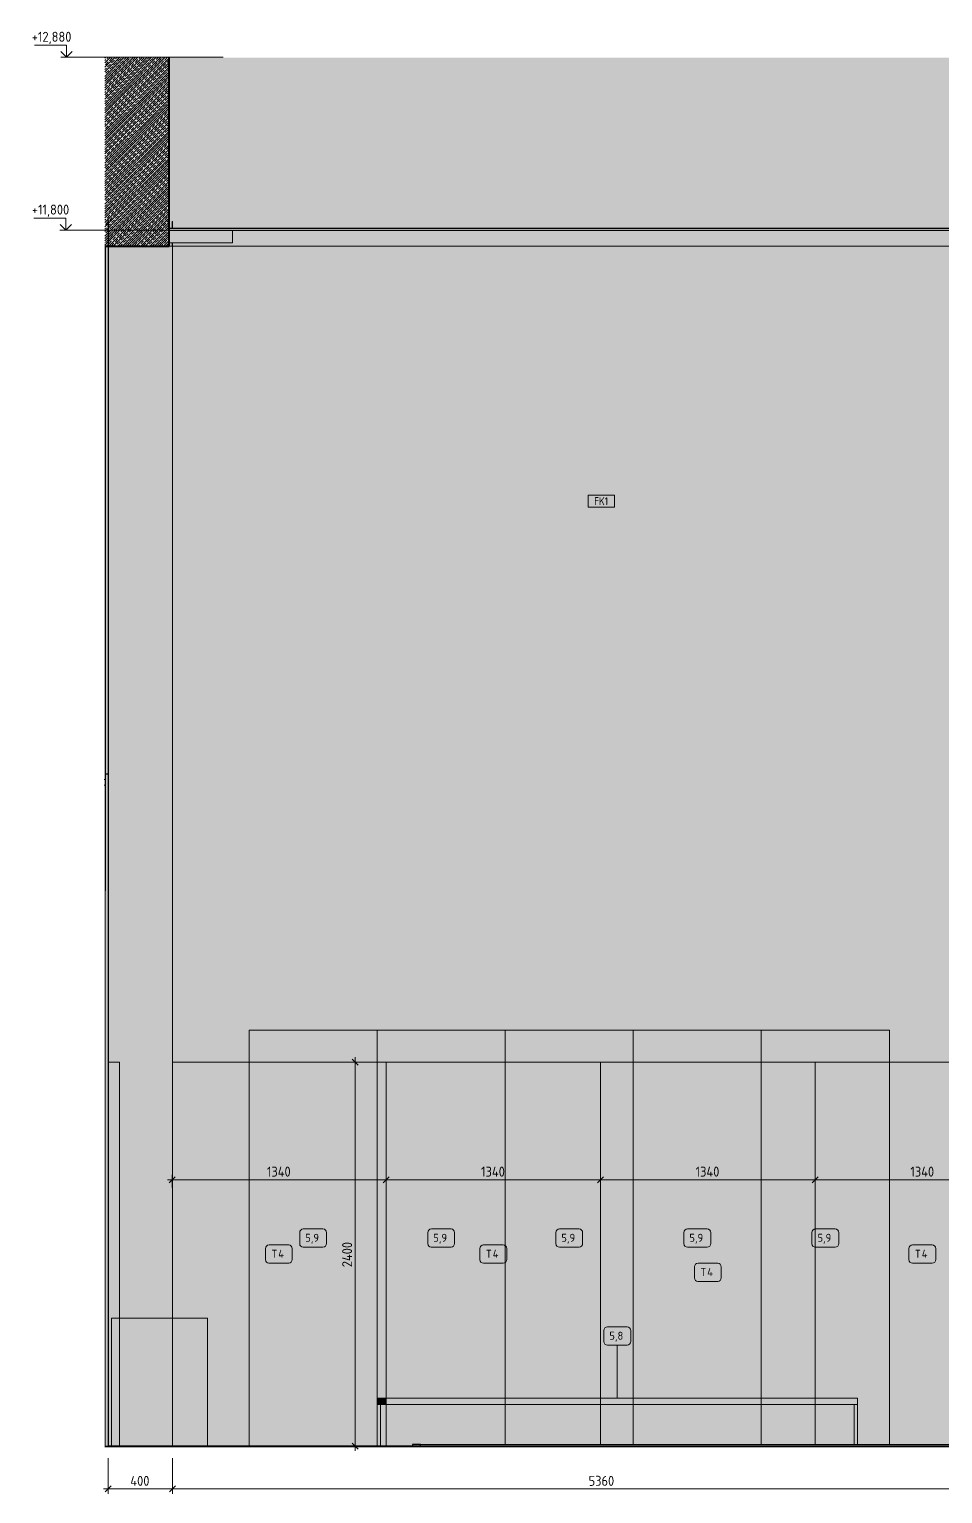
# Model space of a CAD drawing. Header units: millimetres. Extents: x 855 to 80408, y -1987 to 27400.
# Drawn here: x 38712 to 44418, y 3902 to 13055 of the extents above; entities that cross this region are included whole.
import ezdxf

# ---------------------------------------------------------------- set-up
doc = ezdxf.new("R2010")
doc.units = ezdxf.units.MM
for name, color, linetype, lineweight in [('A-ANNO-DIMS', 7, 'Continuous', 9), ('A-ANNO-DIMS-25', 7, 'Continuous', 9), ('A-FLOR', 7, 'Continuous', 9), ('A-WALL', 7, 'Continuous', 9), ('A-WALL-IDEN', 7, 'Continuous', 9), ('A-WALL-PATT', 7, 'Continuous', 9), ('G-ANNO-DIMS', 7, 'Continuous', 9), ('G-ANNO-DIMS-1', 7, 'Continuous', 20), ('I-FURN-IDEN', 7, 'Continuous', 9), ('I-WALL', 7, 'Continuous', 9), ('S-COLS', 7, 'Continuous', 9)]:
    doc.layers.add(name, color=color, linetype=linetype, lineweight=lineweight)
for name, color, linetype, lineweight, true_color in [('A-CLNG-FNSH-1', 7, 'Continuous', 30, 0x3c3c3c), ('A-FLOR-1', 7, 'Continuous', 9, 0x787878), ('A-FLOR-FNSH-1', 7, 'Continuous', 30, 0x3c3c3c), ('A-WALL-4', 7, 'Continuous', 30, 0x3c3c3c), ('A-WALL-5', 7, 'Continuous', 40, 0x3c3c3c), ('A-WALL-FNSH-3', 7, 'Continuous', 30, 0x3c3c3c), ('I-FURN-10', 7, 'Continuous', 9, 0xa7a7a7), ('I-FURN-105', 7, 'Continuous', 9, 0xa8a8a8), ('I-FURN-106', 7, 'Continuous', 9, 0xbababa), ('I-FURN-11', 7, 'Continuous', 9, 0xb9b9b9), ('I-FURN-12', 7, 'Continuous', 9, 0xdddddd), ('I-FURN-13', 7, 'Continuous', 9, 0xc3c3c3), ('I-FURN-14', 7, 'Continuous', 9, 0xa6a6a6), ('I-FURN-15', 7, 'Continuous', 9, 0xb8b8b8), ('I-FURN-17', 7, 'Continuous', 9, 0x9a9a9a), ('I-FURN-26', 7, 'Continuous', 9, 0xe0e0e0), ('I-FURN-3', 7, 'Continuous', 9, 0xacacac), ('I-FURN-4', 7, 'Continuous', 9, 0xc0c0c0), ('I-FURN-42', 7, 'Continuous', 9, 0xd6d6d6), ('I-FURN-5', 7, 'Continuous', 9, 0x949494), ('I-FURN-51', 7, 'Continuous', 9, 0xc5c5c5), ('I-FURN-6', 7, 'Continuous', 9, 0x9e9e9e), ('I-FURN-65', 7, 'Continuous', 9, 0xaaaaaa), ('I-FURN-8', 7, 'Continuous', 9, 0xd1d1d1), ('I-FURN-83', 7, 'Continuous', 9, 0x868686), ('I-FURN-9', 7, 'Continuous', 9, 0xd3d3d3), ('I-FURN-95', 7, 'Continuous', 9, 0xa0a0a0), ('I-FURN-96', 7, 'Continuous', 9, 0x787878), ('I-WALL-1', 7, 'Continuous', 9, 0x787878), ('Q-SPCQ-1', 9, 'Continuous', 9, 0x808080), ('Q-SPCQ-2', 7, 'Continuous', 9, 0x7f7f7f)]:
    doc.layers.add(name, color=color, linetype=linetype, lineweight=lineweight, true_color=true_color)
doc.layers.add('I-FURN-104', color=7, linetype='Continuous', lineweight=9, true_color=0x7f7f7f, transparency=0.7)
doc.layers.add('I-FURN-2', color=7, linetype='Continuous', lineweight=9, true_color=0xfbfbfb, transparency=0.7)
doc.styles.add('GOST Common_6', font='GOST_Common.ttf', dxfattribs={"height": 50})
doc.styles.add('GOST Common_7', font='GOST_Common.ttf', dxfattribs={"width": 0.9, "height": 50})
doc.styles.add('ISOCPEUR_2', font='isocpeur.ttf', dxfattribs={"width": 0.9, "height": 62.5})
doc.dimstyles.new('ISO-2_5_0_9К_БОЛЬШОЙ_1', dxfattribs={"dimscale": 304.8, "dimtxt": 62.248823, "dimasz": 0.123031, "dimexe": 0.098425, "dimexo": 0.246063, "dimgap": 0, "dimtad": 1, "dimdec": 0, "dimrnd": 10, "dimzin": 0, "dimdsep": 46, "dimtxsty": 'ISOCPEUR_2', "dimblk1": 'OBLIQUE', "dimblk2": 'OBLIQUE', "dimsah": 1, "dimcen": 0.09, "dimdle": 0.098425, "dimazin": 0, "dimtfac": 1, "dimtdec": 4, "dimtix": 1, "dimtmove": 0, "dimatfit": 3, "dimfxl": 1, "dimtvp": 1, "dimtolj": 1, "dimtzin": 0, "dimarcsym": 2})

# ---------------------------------------------------------------- blocks, each defined once
blk = doc.blocks.new('BSC_Колонна _Прямоугольная - 600х600-23205240-Развертка 2_19-3')
at = {"layer": 'S-COLS'}
blk.add_hatch(color=256, dxfattribs=at).paths.add_polyline_path([(-66540, 8400), (-66540, 11700), (-66560, 11700), (-66560, 8400)])
blk = doc.blocks.new('Стол базовый прямоугольный - 5_8-26349451-Развертка 2_19-3')
at = {"layer": 'I-FURN-3'}
for p, q in [((-61860, 4500), (-64860, 4500)), ((-64860, 4460), (-64860, 4500)), ((-61860, 4500), (-61860, 4460)), ((-64860, 4200), (-64860, 4460)), ((-64860, 4200), (-64860, 4460)), ((-64840, 4460), (-61880, 4460)), ((-64840, 4200), (-64840, 4460)), ((-64840, 4200), (-64840, 4460)), ((-61880, 4210), (-61880, 4460)), ((-61880, 4210), (-61880, 4460)), ((-61860, 4210), (-61860, 4460)), ((-61860, 4210), (-61860, 4460))]:
    blk.add_line(p, q, dxfattribs=at)
at = {"layer": 'I-FURN-4'}
for p, q in [((-64860, 4500), (-61860, 4500)), ((-64860, 4460), (-64860, 4500)), ((-61860, 4460), (-61860, 4500)), ((-61860, 4460), (-64860, 4460)), ((-64860, 4460), (-64840, 4460)), ((-64860, 4200), (-64860, 4460)), ((-64840, 4460), (-64840, 4200)), ((-61880, 4460), (-61860, 4460)), ((-61880, 4460), (-61880, 4210)), ((-61860, 4210), (-61860, 4460))]:
    blk.add_line(p, q, dxfattribs=at)
at = {"layer": 'I-FURN-5'}
for p, q in [((-64860, 4460), (-64840, 4460)), ((-64840, 4460), (-64860, 4460)), ((-61880, 4460), (-61860, 4460)), ((-61860, 4460), (-61880, 4460))]:
    blk.add_line(p, q, dxfattribs=at)
at = {"layer": 'I-FURN-6'}
for p, q in [((-64860, 4460), (-64840, 4460)), ((-64840, 4460), (-64860, 4460)), ((-64860, 4200), (-64860, 4460)), ((-64840, 4460), (-64840, 4200)), ((-61880, 4460), (-61860, 4460)), ((-61860, 4460), (-61880, 4460)), ((-61880, 4460), (-61880, 4210)), ((-61860, 4210), (-61860, 4460))]:
    blk.add_line(p, q, dxfattribs=at)
blk = doc.blocks.new('Видеокамера - Желтый-29703671-Развертка 2_19-3')
at = {"layer": 'Q-SPCQ-2'}
blk.add_hatch(color=256, dxfattribs=at).paths.add_polyline_path([(-65786.4, 11720), (-65763.5, 11720), (-65763.5, 11800), (-66160, 11800), (-66160, 11720), (-65798.9, 11720)])
at = {"layer": 'Q-SPCQ-1'}
for q in [(-66160.4, 11720), (-65763.5, 11800)]:
    blk.add_line((-65763.5, 11720), q, dxfattribs=at)
blk = doc.blocks.new('Мат в спортивном зале - Т4-V55-Развертка 2_19-3')
at = {"layer": 'I-FURN-104'}
h = blk.add_hatch(color=256, dxfattribs=at)
h.paths.add_polyline_path([(-62124.1, 4210), (-61880, 4210), (-61880, 4460), (-62124.1, 4460)])
h.paths.add_polyline_path([(-61660, 4210), (-61660, 6600), (-62124.1, 6600), (-62124.1, 4500), (-61860, 4500), (-61860, 4210), (-61837.5, 4210)])
for points in [[(-61660, 4210), (-60784.1, 4210), (-60784.1, 6255.9), (-60791.1, 6255.9), (-60791.1, 6266.5), (-60784.1, 6266.6), (-60784.1, 6411.3), (-61060.4, 6411.3), (-61060.4, 6600), (-61660, 6600), (-61660, 4466.1)], [(-61010.4, 6411.3), (-60784.1, 6411.3), (-60784.1, 6456.3), (-61010.4, 6456.3), (-61010.4, 6600), (-61060.4, 6600), (-61060.4, 6411.3), (-61010.4, 6411.3)], [(-61010.3, 6461.3), (-60784.1, 6461.3), (-60784.1, 6486.3), (-61010.4, 6486.3), (-61010.4, 6461.3)], [(-60892.9, 6456.3), (-60784.1, 6456.3), (-60784.1, 6461.2), (-61010.4, 6461.3), (-61010.4, 6456.3)], [(-62026.4, 4460), (-61860, 4460), (-61860, 4500), (-62124.1, 4500), (-62124.1, 4460)], [(-61860, 4210), (-61860, 4460), (-61880, 4460), (-61880, 4210)]]:
    blk.add_hatch(color=256, dxfattribs=at).paths.add_polyline_path(points)
h = blk.add_hatch(color=256, dxfattribs=at)
h.paths.add_polyline_path([(-60784.1, 6255.9), (-60784.1, 6266.5), (-60791.1, 6266.5), (-60791.1, 6255.9)])
h.paths.add_polyline_path([(-60784.1, 6461.2), (-60784.1, 6461.3), (-60892.9, 6461.2)])
h.paths.add_polyline_path([(-60892.9, 6486.3), (-60784.1, 6486.3), (-60784.1, 6600), (-61010.4, 6600), (-61010.4, 6486.3), (-60985.2, 6486.3)])
at = {"layer": 'I-FURN-105'}
blk.add_line((-62124.1, 4460), (-62124.1, 4500), dxfattribs=at)
at = {"layer": 'I-FURN-106'}
for p, q in [((-62124.1, 4500), (-62124.1, 6600)), ((-62124.1, 4210), (-62124.1, 4460))]:
    blk.add_line(p, q, dxfattribs=at)
at = {"layer": 'I-FURN-13'}
blk.add_line((-61660, 6600), (-62124.1, 6600), dxfattribs=at)
at = {"layer": 'I-FURN-15'}
blk.add_line((-62124.1, 4460), (-62124.1, 4500), dxfattribs=at)
at = {"layer": 'I-FURN-26'}
blk.add_line((-60784.1, 6461.3), (-60784.1, 6486.3), dxfattribs=at)
at = {"layer": 'I-FURN-3'}
for p, q in [((-61060.4, 6600), (-61660, 6600)), ((-60784.1, 6411.3), (-60784.1, 6266.5)), ((-60784.1, 6255.9), (-60784.1, 4210))]:
    blk.add_line(p, q, dxfattribs=at)
at = {"layer": 'I-FURN-4'}
for p, q in [((-61660, 6600), (-61060.4, 6600)), ((-60784.1, 6266.5), (-60784.1, 6411.3)), ((-60784.1, 4210), (-60784.1, 6255.9))]:
    blk.add_line(p, q, dxfattribs=at)
at = {"layer": 'I-FURN-42'}
blk.add_line((-60784.1, 6486.3), (-60784.1, 6461.3), dxfattribs=at)
at = {"layer": 'I-FURN-51'}
for p, q in [((-60784.1, 6600), (-61010.4, 6600)), ((-60784.1, 6600), (-60784.1, 6486.3)), ((-60784.1, 6266.5), (-60784.1, 6255.9))]:
    blk.add_line(p, q, dxfattribs=at)
at = {"layer": 'I-FURN-65'}
blk.add_line((-60784.1, 6456.3), (-60784.1, 6461.2), dxfattribs=at)
at = {"layer": 'I-FURN-8'}
for p, q in [((-62124.1, 6600), (-61660, 6600)), ((-62124.1, 4500), (-62124.1, 6600)), ((-62124.1, 4210), (-62124.1, 4460))]:
    blk.add_line(p, q, dxfattribs=at)
at = {"layer": 'I-FURN-83'}
for p, q in [((-61060.4, 6600), (-61010.4, 6600)), ((-60784.1, 6411.3), (-60784.1, 6456.3))]:
    blk.add_line(p, q, dxfattribs=at)
at = {"layer": 'I-FURN-9'}
for p, q in [((-61010.4, 6600), (-60784.1, 6600)), ((-60784.1, 6486.3), (-60784.1, 6600)), ((-60784.1, 6255.9), (-60784.1, 6266.5))]:
    blk.add_line(p, q, dxfattribs=at)
at = {"layer": 'I-FURN-95'}
blk.add_line((-60784.1, 6461.2), (-60784.1, 6456.3), dxfattribs=at)
at = {"layer": 'I-FURN-96'}
for p, q in [((-61010.4, 6600), (-61060.4, 6600)), ((-60784.1, 6456.3), (-60784.1, 6411.3))]:
    blk.add_line(p, q, dxfattribs=at)
blk = doc.blocks.new('Мат в спортивном зале - Т4-V56-Развертка 2_19-3')
at = {"layer": 'I-FURN-104'}
h = blk.add_hatch(color=256, dxfattribs=at)
h.paths.add_polyline_path([(-62124.1, 4210), (-62124.1, 4460), (-63464.1, 4460), (-63464.1, 4210), (-62460, 4210)])
h.paths.add_polyline_path([(-63464.1, 4500), (-62124.1, 4500), (-62124.1, 6600), (-63464.1, 6600), (-63464.1, 6146.7)])
blk.add_hatch(color=256, dxfattribs=at).paths.add_polyline_path([(-62460, 4460), (-62124.1, 4460), (-62124.1, 4500), (-63464.1, 4500), (-63464.1, 4460), (-63260, 4460)])
at = {"layer": 'I-FURN-105'}
for p, q in [((-63464.1, 4460), (-63464.1, 4500)), ((-62124.1, 4500), (-62124.1, 4460))]:
    blk.add_line(p, q, dxfattribs=at)
at = {"layer": 'I-FURN-106'}
for p, q in [((-63464.1, 4500), (-63464.1, 6600)), ((-62124.1, 6600), (-62124.1, 4500)), ((-63464.1, 4210), (-63464.1, 4460)), ((-62124.1, 4460), (-62124.1, 4210))]:
    blk.add_line(p, q, dxfattribs=at)
at = {"layer": 'I-FURN-13'}
blk.add_line((-62124.1, 6600), (-63464.1, 6600), dxfattribs=at)
at = {"layer": 'I-FURN-15'}
for p, q in [((-63464.1, 4460), (-63464.1, 4500)), ((-62124.1, 4460), (-62124.1, 4500))]:
    blk.add_line(p, q, dxfattribs=at)
at = {"layer": 'I-FURN-8'}
for p, q in [((-63464.1, 6600), (-62124.1, 6600)), ((-63464.1, 4500), (-63464.1, 6600)), ((-62124.1, 4500), (-62124.1, 6600)), ((-63464.1, 4210), (-63464.1, 4460)), ((-62124.1, 4210), (-62124.1, 4460))]:
    blk.add_line(p, q, dxfattribs=at)
blk = doc.blocks.new('Мат в спортивном зале - Т4-V57-Развертка 2_19-3')
at = {"layer": 'I-FURN-104'}
h = blk.add_hatch(color=256, dxfattribs=at)
h.paths.add_polyline_path([(-64804.1, 4200), (-64640, 4200), (-64640, 4210), (-63464.1, 4210), (-63464.1, 4460), (-64804.1, 4460), (-64804.1, 4210)])
h.paths.add_polyline_path([(-64804.1, 4500), (-63464.1, 4500), (-63464.1, 6600), (-64804.1, 6600), (-64804.1, 5171.5)])
blk.add_hatch(color=256, dxfattribs=at).paths.add_polyline_path([(-64060, 4460), (-63464.1, 4460), (-63464.1, 4500), (-64804.1, 4500), (-64804.1, 4460), (-64590, 4460)])
at = {"layer": 'I-FURN-105'}
for p, q in [((-64804.1, 4460), (-64804.1, 4500)), ((-63464.1, 4500), (-63464.1, 4460))]:
    blk.add_line(p, q, dxfattribs=at)
at = {"layer": 'I-FURN-106'}
for p, q in [((-64804.1, 4500), (-64804.1, 6600)), ((-63464.1, 6600), (-63464.1, 4500)), ((-64804.1, 4200), (-64804.1, 4460)), ((-63464.1, 4460), (-63464.1, 4210))]:
    blk.add_line(p, q, dxfattribs=at)
at = {"layer": 'I-FURN-13'}
blk.add_line((-63464.1, 6600), (-64804.1, 6600), dxfattribs=at)
at = {"layer": 'I-FURN-15'}
for p, q in [((-64804.1, 4460), (-64804.1, 4500)), ((-63464.1, 4460), (-63464.1, 4500))]:
    blk.add_line(p, q, dxfattribs=at)
at = {"layer": 'I-FURN-8'}
for p, q in [((-64804.1, 6600), (-63464.1, 6600)), ((-64804.1, 4500), (-64804.1, 6600)), ((-63464.1, 4500), (-63464.1, 6600)), ((-64804.1, 4200), (-64804.1, 4460)), ((-63464.1, 4210), (-63464.1, 4460))]:
    blk.add_line(p, q, dxfattribs=at)
blk = doc.blocks.new('Мат в спортивном зале - Т4-V58-Развертка 2_19-3')
at = {"layer": 'I-FURN-104'}
for points in [[(-65660, 4200), (-65660, 6600), (-66139, 6600), (-66139, 5000), (-65920, 5000), (-65920, 4200), (-65804.6, 4200)], [(-64840, 4460), (-64804.1, 4460), (-64804.1, 4500), (-64860, 4500), (-64860, 4460)], [(-64860, 4200), (-64840, 4200), (-64840, 4460), (-64860, 4460)]]:
    blk.add_hatch(color=256, dxfattribs=at).paths.add_polyline_path(points)
h = blk.add_hatch(color=256, dxfattribs=at)
h.paths.add_polyline_path([(-65920, 4200), (-65920, 5000), (-66139, 5000), (-66139, 4200)])
h.paths.add_polyline_path([(-64860, 4200), (-64860, 4500), (-64804.1, 4500), (-64804.1, 6600), (-65660, 6600), (-65660, 4200), (-65048.9, 4200)])
h.paths.add_polyline_path([(-64840, 4200), (-64804.1, 4200), (-64804.1, 4460), (-64840, 4460)])
at = {"layer": 'I-FURN-10'}
blk.add_line((-64860, 4200), (-64840, 4200), dxfattribs=at)
at = {"layer": 'I-FURN-105'}
blk.add_line((-64804.1, 4500), (-64804.1, 4460), dxfattribs=at)
at = {"layer": 'I-FURN-106'}
for p, q in [((-64804.1, 6600), (-64804.1, 4500)), ((-64804.1, 4460), (-64804.1, 4200))]:
    blk.add_line(p, q, dxfattribs=at)
at = {"layer": 'I-FURN-12'}
for p, q in [((-65920, 4200), (-66139, 4200)), ((-64860, 4200), (-65660, 4200)), ((-64804.1, 4200), (-64840, 4200))]:
    blk.add_line(p, q, dxfattribs=at)
at = {"layer": 'I-FURN-13'}
for p, q in [((-64804.1, 6600), (-65660, 6600)), ((-65920, 4200), (-65660, 4200))]:
    blk.add_line(p, q, dxfattribs=at)
at = {"layer": 'I-FURN-15'}
blk.add_line((-64804.1, 4460), (-64804.1, 4500), dxfattribs=at)
at = {"layer": 'I-FURN-3'}
for p, q in [((-65660, 6600), (-66139, 6600)), ((-64840, 4200), (-64860, 4200))]:
    blk.add_line(p, q, dxfattribs=at)
at = {"layer": 'I-FURN-4'}
blk.add_line((-66139, 6600), (-65660, 6600), dxfattribs=at)
at = {"layer": 'I-FURN-8'}
for p, q in [((-65660, 6600), (-64804.1, 6600)), ((-64804.1, 4500), (-64804.1, 6600)), ((-64804.1, 4200), (-64804.1, 4460)), ((-65660, 4200), (-65920, 4200))]:
    blk.add_line(p, q, dxfattribs=at)
at = {"layer": 'I-FURN-9'}
for p, q in [((-66139, 4200), (-65920, 4200)), ((-65660, 4200), (-64860, 4200)), ((-64840, 4200), (-64804.1, 4200))]:
    blk.add_line(p, q, dxfattribs=at)
blk = doc.blocks.new('Мат в спортивном зале - Т18-31179741-Развертка 2_19-3')
at = {"layer": 'I-FURN-14'}
blk.add_line((-66520, 4200), (-66469, 4200), dxfattribs=at)
at = {"layer": 'I-FURN-15'}
blk.add_line((-66469, 4200), (-66469, 5000), dxfattribs=at)
at = {"layer": 'I-FURN-3'}
for p, q in [((-66469, 6600), (-66539, 6600)), ((-66469, 5000), (-66469, 6600))]:
    blk.add_line(p, q, dxfattribs=at)
at = {"layer": 'I-FURN-4'}
for p, q in [((-66539, 6600), (-66469, 6600)), ((-66539, 4200), (-66539, 6600)), ((-66469, 4200), (-66469, 6600)), ((-66469, 4200), (-66539, 4200))]:
    blk.add_line(p, q, dxfattribs=at)
at = {"layer": 'I-FURN-6'}
for p, q in [((-66539, 6600), (-66539, 4200)), ((-66539, 4200), (-66520, 4200))]:
    blk.add_line(p, q, dxfattribs=at)
blk = doc.blocks.new('Мат в спортивном зале - Т18-V62-Развертка 2_19-3')
at = {"layer": 'I-FURN-104'}
blk.add_hatch(color=256, dxfattribs=at).paths.add_polyline_path([(-66520, 4200), (-66469, 4200), (-66469, 6600), (-66539, 6600), (-66539, 4200)])
at = {"layer": 'I-FURN-14'}
blk.add_line((-66469, 4200), (-66520, 4200), dxfattribs=at)
at = {"layer": 'I-FURN-15'}
blk.add_line((-66469, 4200), (-66469, 5000), dxfattribs=at)
at = {"layer": 'I-FURN-3'}
for p in [(-66539, 6600), (-66469, 5000)]:
    blk.add_line(p, (-66469, 6600), dxfattribs=at)
at = {"layer": 'I-FURN-6'}
for p, q in [((-66539, 4200), (-66539, 6600)), ((-66520, 4200), (-66539, 4200))]:
    blk.add_line(p, q, dxfattribs=at)
blk = doc.blocks.new('DIMBLOCK17-Развертка 2_19-3')
at = {"layer": 'A-ANNO-DIMS-25'}
for p, q in [((39204.7, 4125), (39204.7, 3902.4)), ((39204.7, 3932.4), (39204.7, 4120)), ((39605.7, 4125), (39605.7, 3902.4)), ((39605.7, 3932.4), (39605.7, 4120)), ((39174.7, 3932.4), (39605.7, 3932.4))]:
    blk.add_line(p, q, dxfattribs=at)
at = {"layer": 'A-ANNO-DIMS-25', "lineweight": 20}
for p, q in [((39204.7, 3932.4), (39223.4, 3951.1)), ((39605.7, 3932.4), (39624.4, 3951.1)), ((39204.7, 3932.4), (39185.9, 3913.6)), ((39605.7, 3932.4), (39586.9, 3913.6))]:
    blk.add_line(p, q, dxfattribs=at)
at = {"layer": 'A-ANNO-DIMS-25', "color": 0, "insert": (39342.9, 4014), "char_height": 62.5, "width": 149.397, "attachment_point": 1, "line_spacing_factor": 1.149209, "style": 'ISOCPEUR_2'}
blk.add_mtext('400', dxfattribs=at)
blk = doc.blocks.new('_Oblique')
at = {"color": 0, "linetype": 'ByBlock', "lineweight": -2}
blk.add_line((-0.5, -0.5), (0.5, 0.5), dxfattribs=at)
blk = doc.blocks.new('DIMBLOCK18-Развертка 2_19-3')
at = {"layer": 'A-ANNO-DIMS-25'}
for p, q in [((39605.7, 4125), (39605.7, 3902.4)), ((39605.7, 3932.4), (39605.7, 4120)), ((44963.7, 4125), (44963.7, 3902.4)), ((44963.7, 3932.4), (44963.7, 4120)), ((39605.7, 3932.4), (44963.7, 3932.4))]:
    blk.add_line(p, q, dxfattribs=at)
at = {"layer": 'A-ANNO-DIMS-25', "lineweight": 20}
for p, q in [((39605.7, 3932.4), (39624.4, 3951.1)), ((44963.7, 3932.4), (44982.4, 3951.1)), ((39605.7, 3932.4), (39586.9, 3913.6)), ((44963.7, 3932.4), (44944.9, 3913.6))]:
    blk.add_line(p, q, dxfattribs=at)
at = {"layer": 'A-ANNO-DIMS-25', "color": 0, "insert": (42205.7, 4014), "char_height": 62.5, "width": 189.619, "attachment_point": 1, "line_spacing_factor": 1.149209, "style": 'ISOCPEUR_2'}
blk.add_mtext('5360', dxfattribs=at)
blk = doc.blocks.new('Марка_Мебель - В прямоуг_Balcon_Марка-25523697-Развертка 2_19-3')
at = {"layer": 'I-FURN-IDEN'}
for p, q in [((-65343.9, 5534.4), (-65343.9, 5465.4)), ((-65321.4, 5556.9), (-65198.6, 5556.9)), ((-65176.1, 5534.4), (-65176.1, 5465.6)), ((-65321.5, 5443.1), (-65198.6, 5443.1))]:
    blk.add_line(p, q, dxfattribs=at)
for centre, radius, start, end in [((-65321.4, 5534.4), 22.5, 90, 180), ((-65198.6, 5534.4), 22.5, 0, 90), ((-65321.5, 5465.4), 22.3, 180, 270), ((-65198.6, 5465.6), 22.5, 270, 0)]:
    blk.add_arc(centre, radius, start, end, dxfattribs=at)
blk = doc.blocks.new('Высотные отметки - Стрелка_Верх-17668718-Развертка 2_19-3')
at = {"layer": 'G-ANNO-DIMS'}
for p, q in [((-66804.8, 11875), (-67004.8, 11875)), ((-66804.8, 11800), (-66804.8, 11875)), ((-66766.9, 11800), (-66841.9, 11800))]:
    blk.add_line(p, q, dxfattribs=at)
at = {"layer": 'G-ANNO-DIMS-1'}
for q in [(-66840.2, 11835.4), (-66769.5, 11835.4)]:
    blk.add_line((-66804.8, 11800), q, dxfattribs=at)
blk = doc.blocks.new('М_стена_0001 - Типоразмер_без рамки-25382661-Развертка 2_19-3')
at = {"layer": 'A-WALL-IDEN'}
for p, q in [((-63378.1, 10144), (-63541.3, 10144)), ((-63541.3, 10144), (-63541.3, 10069)), ((-63541.3, 10069), (-63378.1, 10069)), ((-63378.1, 10069), (-63378.1, 10144))]:
    blk.add_line(p, q, dxfattribs=at)
blk = doc.blocks.new('DIMBLOCK41-Развертка 2_19-3')
at = {"layer": 'A-ANNO-DIMS-25'}
for p, q in [((39574.7, 5864.9), (40940.6, 5864.9)), ((39604.7, 5816.5), (39604.7, 5894.9)), ((39604.7, 5864.9), (39604.7, 5816.5)), ((40940.6, 5816.5), (40940.6, 5894.9)), ((40940.6, 5864.9), (40940.6, 5816.5))]:
    blk.add_line(p, q, dxfattribs=at)
at = {"layer": 'A-ANNO-DIMS-25', "lineweight": 20}
for p, q in [((39604.7, 5864.9), (39585.9, 5846.2)), ((39604.7, 5864.9), (39623.4, 5883.7)), ((40940.6, 5864.9), (40921.9, 5846.2)), ((40940.6, 5864.9), (40959.4, 5883.7))]:
    blk.add_line(p, q, dxfattribs=at)
at = {"layer": 'A-ANNO-DIMS-25', "color": 0, "insert": (40196, 5946.6), "char_height": 62.5, "width": 183.873, "attachment_point": 1, "line_spacing_factor": 1.149209, "style": 'ISOCPEUR_2'}
blk.add_mtext('1340', dxfattribs=at)
blk = doc.blocks.new('DIMBLOCK42-Развертка 2_19-3')
at = {"layer": 'A-ANNO-DIMS-25', "lineweight": 20}
for p, q in [((40940.6, 5864.9), (40921.9, 5846.2)), ((40940.6, 5864.9), (40959.4, 5883.7)), ((42280.6, 5864.9), (42261.9, 5846.2)), ((42280.6, 5864.9), (42299.4, 5883.7))]:
    blk.add_line(p, q, dxfattribs=at)
at = {"layer": 'A-ANNO-DIMS-25'}
for p, q in [((40940.6, 5816.5), (40940.6, 5894.9)), ((40940.6, 5864.9), (42280.6, 5864.9)), ((40940.6, 5864.9), (40940.6, 5816.5)), ((42280.6, 5816.5), (42280.6, 5894.9)), ((42280.6, 5864.9), (42280.6, 5816.5))]:
    blk.add_line(p, q, dxfattribs=at)
at = {"layer": 'A-ANNO-DIMS-25', "color": 0, "insert": (41534, 5946.6), "char_height": 62.5, "width": 183.873, "attachment_point": 1, "line_spacing_factor": 1.149209, "style": 'ISOCPEUR_2'}
blk.add_mtext('1340', dxfattribs=at)
blk = doc.blocks.new('DIMBLOCK43-Развертка 2_19-3')
at = {"layer": 'A-ANNO-DIMS-25', "lineweight": 20}
for p, q in [((42280.6, 5864.9), (42261.9, 5846.2)), ((42280.6, 5864.9), (42299.4, 5883.7)), ((43620.6, 5864.9), (43601.9, 5846.2)), ((43620.6, 5864.9), (43639.4, 5883.7))]:
    blk.add_line(p, q, dxfattribs=at)
at = {"layer": 'A-ANNO-DIMS-25'}
for p, q in [((42280.6, 5816.5), (42280.6, 5894.9)), ((42280.6, 5864.9), (43620.6, 5864.9)), ((42280.6, 5864.9), (42280.6, 5816.5)), ((43620.6, 5816.5), (43620.6, 5894.9)), ((43620.6, 5864.9), (43620.6, 5816.5))]:
    blk.add_line(p, q, dxfattribs=at)
at = {"layer": 'A-ANNO-DIMS-25', "color": 0, "insert": (42874, 5946.6), "char_height": 62.5, "width": 183.873, "attachment_point": 1, "line_spacing_factor": 1.149209, "style": 'ISOCPEUR_2'}
blk.add_mtext('1340', dxfattribs=at)
blk = doc.blocks.new('DIMBLOCK44-Развертка 2_19-3')
at = {"layer": 'A-ANNO-DIMS-25', "lineweight": 20}
for p, q in [((43620.6, 5864.9), (43601.9, 5846.2)), ((43620.6, 5864.9), (43639.4, 5883.7)), ((44963.8, 5864.9), (44945.1, 5846.2)), ((44963.8, 5864.9), (44982.6, 5883.7))]:
    blk.add_line(p, q, dxfattribs=at)
at = {"layer": 'A-ANNO-DIMS-25'}
for p, q in [((43620.6, 5816.5), (43620.6, 5894.9)), ((43620.6, 5864.9), (44993.8, 5864.9)), ((43620.6, 5864.9), (43620.6, 5816.5)), ((44963.8, 5816.5), (44963.8, 5894.9)), ((44963.8, 5864.9), (44963.8, 5816.5))]:
    blk.add_line(p, q, dxfattribs=at)
at = {"layer": 'A-ANNO-DIMS-25', "color": 0, "insert": (44215.6, 5946.6), "char_height": 62.5, "width": 183.873, "attachment_point": 1, "line_spacing_factor": 1.149209, "style": 'ISOCPEUR_2'}
blk.add_mtext('1340', dxfattribs=at)
blk = doc.blocks.new('DIMBLOCK45-Развертка 2_19-3')
at = {"layer": 'A-ANNO-DIMS-25'}
for p, q in [((40865.6, 6600), (40717.6, 6600)), ((40747.6, 4170), (40747.6, 6630)), ((40747.6, 6600), (40865.6, 6600)), ((40809.7, 4200), (40717.6, 4200)), ((40747.6, 4200), (40809.7, 4200))]:
    blk.add_line(p, q, dxfattribs=at)
at = {"layer": 'A-ANNO-DIMS-25', "lineweight": 20}
for p, q in [((40747.6, 6600), (40728.8, 6618.8)), ((40747.6, 6600), (40766.3, 6581.2)), ((40747.6, 4200), (40728.8, 4218.7)), ((40747.6, 4200), (40766.3, 4181.2))]:
    blk.add_line(p, q, dxfattribs=at)
at = {"layer": 'A-ANNO-DIMS-25', "color": 0, "insert": (40665.9, 5318), "char_height": 62.5, "width": 196.802, "attachment_point": 1, "rotation": 90, "line_spacing_factor": 1.149209, "style": 'ISOCPEUR_2'}
blk.add_mtext('2400', dxfattribs=at)

msp = doc.modelspace()

# ---------------------------------------------------------------- hatches: boundary and pattern name
at = {"layer": 'A-FLOR'}
msp.add_hatch(color=256, dxfattribs=at).paths.add_polyline_path([(59134, 4200), (61411, 4200), (61411, 4210), (41154.7, 4210), (41154.7, 4200), (59084, 4200)])
at = {"layer": 'A-FLOR-1'}
msp.add_hatch(color=256, dxfattribs=at).paths.add_polyline_path([(63276, 4195), (63364.7, 4195), (63364.7, 4200), (39184.7, 4200), (39185, 4195), (63274.7, 4195)])
h = msp.add_hatch(color=256, dxfattribs=at)
h.paths.add_polyline_path([(61411, 4200), (61461, 4200), (61461, 4210), (61411, 4210)])
h.paths.add_polyline_path([(41154.7, 4200), (41154.7, 4210), (41104.7, 4210), (41104.7, 4200)])
at = {"layer": 'A-WALL-PATT'}
msp.add_hatch(color=256, dxfattribs=at).paths.add_polyline_path([(39584.7, 5000), (39605.7, 5000), (39605.7, 11700), (39205.7, 11700), (39205.7, 6600), (39275.7, 6600), (39275.7, 5000)])
h = msp.add_hatch(color=256, dxfattribs=at)
h.paths.add_polyline_path([(44960.6, 4210), (44963.7, 4210), (44963.7, 6246.6), (44961.3, 6246.6), (44961.3, 6255.9), (44960.6, 6255.8), (44960.6, 5280.2)])
h.paths.add_polyline_path([(44960.6, 6266.5), (44961.3, 6266.6), (44961.3, 6276.6), (44963.7, 6276.6), (44963.7, 6411.3), (44960.6, 6411.3), (44960.6, 6266.6)])
h.paths.add_polyline_path([(44684.3, 6600), (44684.3, 7311.3), (44963.7, 7311.3), (44963.7, 8100), (44964.7, 8100), (44964.7, 11700), (39605.7, 11700), (39605.7, 6600), (40084.7, 6600), (40084.7, 6800), (44084.7, 6800), (44084.7, 6600), (44473.9, 6600)])
h.paths.add_polyline_path([(44963.7, 7261.3), (44963.7, 7261.5), (44851.8, 7261.3)])
at = {"layer": 'I-FURN-2'}
for points in [[(40084.7, 6600), (40884.7, 6600), (40884.7, 6800), (40084.7, 6800)], [(40884.7, 6600), (41684.7, 6600), (41684.7, 6800), (40884.7, 6800)], [(41684.7, 6600), (42484.7, 6600), (42484.7, 6800), (41684.7, 6800)], [(42484.7, 6600), (43284.7, 6600), (43284.7, 6800), (42484.7, 6800)], [(44084.7, 6600), (44084.7, 6800), (43284.7, 6800), (43284.7, 6600), (43718.3, 6600)], [(39605.7, 4200), (39605.5, 5000), (39275.7, 5000), (39275.7, 4200), (39604.7, 4200)]]:
    msp.add_hatch(color=256, dxfattribs=at).paths.add_polyline_path(points)
at = {"layer": 'I-WALL'}
h = msp.add_hatch(color=256, dxfattribs=at)
h.paths.add_polyline_path([(39940.1, 11700), (44964.7, 11700), (44964.7, 11800), (39981.1, 11800), (39981.1, 11720), (39605.7, 11720), (39605.7, 11700), (39930.9, 11700)])
h.paths.add_polyline_path([(39584.7, 11700), (39604.7, 11700), (39604.7, 11720), (39584.7, 11720)])
h.paths.add_polyline_path([(62963.7, 11700), (62963.7, 11800), (57605.7, 11800), (57605.7, 11700), (61853.6, 11700)])
h.paths.add_polyline_path([(56964.7, 11700), (56964.7, 11800), (51605.7, 11800), (51605.7, 11700), (56373, 11700)])
h.paths.add_polyline_path([(50964.7, 11700), (50964.7, 11800), (45605.7, 11800), (45605.7, 11700), (48252.1, 11700)])
h.paths.add_polyline_path([(44473.9, 11810), (44964.7, 11810), (44964.7, 11860), (45605.7, 11860), (45605.7, 11810), (50964.7, 11810), (50964.7, 11860), (51605.7, 11860), (51605.7, 11810), (56964.7, 11810), (56964.7, 11860), (57605.7, 11860), (57605.7, 11810), (62963.7, 11810), (62963.7, 12878.3), (39584.7, 12878.3), (39584.7, 11810), (39604.7, 11810), (39604.7, 11853.7), (39605.7, 11853.7), (39605.7, 11810), (43718.3, 11810)])
h.paths.add_polyline_path([(62964.7, 12869.5), (62984.7, 12869.5), (62984.7, 12878.3), (62964.7, 12878.3)])
at = {"layer": 'I-WALL-1'}
h = msp.add_hatch(dxfattribs=at)
h.set_pattern_fill('FP_15', color=256, style=0, pattern_type=2)
h.set_pattern_definition([(45, (105744.672, 0), (-14.25598, 14.25598), []), (45, (105758.928, 0), (-14.25598, 14.25598), [25.202, -5.04, 0.8382, -4.202])])
h.paths.add_polyline_path([(39204.7, 11700), (39584.7, 11700), (39584.7, 12878.3), (39184.5, 12878.3), (39184.5, 11700)])
h = msp.add_hatch(dxfattribs=at)
h.set_pattern_fill('FP_14', color=256, style=0, pattern_type=2)
h.set_pattern_definition([(135, (105744.672, 0), (-17.6776695, -17.6776695), [])])
h.paths.add_polyline_path([(39184.5, 8320), (39184.7, 8320), (39184.5, 8367.5)])
h = msp.add_hatch(dxfattribs=at)
h.set_pattern_fill('FP_16', color=256, style=0, pattern_type=2)
h.set_pattern_definition([(0, (105744.6715, 0), (30.48, 7.62), [2.515, -20.345, 2.515, -20.345, -121.92]), (0, (105744.6715, 0), (30.48, 7.62), [-45.72, 2.515, -43.205, 2.515, -20.345, -53.34]), (0, (105744.6715, 0), (30.48, 7.62), [-114.3, 2.515, -12.725, 2.515, -35.585]), (120, (105756.1015, 3.81), (-21.8391136, 22.5864543), [2.515, -20.345, 2.515, -20.345, -121.92]), (120, (105756.1015, 3.81), (-21.8391136, 22.5864543), [-45.72, 2.515, -43.205, 2.515, -20.345, -53.34]), (120, (105756.1015, 3.81), (-21.8391136, 22.5864543), [-114.3, 2.515, -12.725, 2.515, -35.585]), (240, (105759.9115, 19.05), (-8.6408864, -30.2064543), [2.515, -20.345, 2.515, -20.345, -121.92]), (240, (105759.9115, 19.05), (-8.6408864, -30.2064543), [-45.72, 2.515, -43.205, 2.515, -20.345, -53.34]), (240, (105759.9115, 19.05), (-8.6408864, -30.2064543), [-114.3, 2.515, -12.725, 2.515, -35.585])])
h.paths.add_polyline_path([(39204.7, 4200), (39204.7, 8400), (39184.7, 8400), (39184.7, 4200)])

# ---------------------------------------------------------------- linework, layer by layer
at = {"layer": 'A-CLNG-FNSH-1'}
for p, q in [((62984.7, 11810), (39584.7, 11810)), ((39584.7, 11800), (62984.7, 11800))]:
    msp.add_line(p, q, dxfattribs=at)
at = {"layer": 'A-FLOR'}
msp.add_line((41154.7, 4210), (61411, 4210), dxfattribs=at)
at = {"layer": 'A-FLOR-FNSH-1'}
for p, q in [((63364.9, 4195), (39184.5, 4195)), ((39184.7, 4200), (39184.7, 4195)), ((63343.7, 4200), (39204.7, 4200)), ((41154.7, 4210), (41104.7, 4210)), ((41104.7, 4210), (41104.7, 4200)), ((41154.7, 4200), (41154.7, 4210))]:
    msp.add_line(p, q, dxfattribs=at)
at = {"layer": 'A-WALL'}
msp.add_line((39184.7, 4200), (39184.7, 7670), dxfattribs=at)
at = {"layer": 'A-WALL-4'}
for p, q in [((39184.7, 11700), (39184.7, 7670)), ((39204.7, 8400), (39184.7, 8400)), ((39184.5, 8320), (39184.7, 8320)), ((39184.7, 7670), (39184.5, 7670)), ((39184.7, 4200), (39204.7, 4200)), ((39184.7, 4194.8), (39184.7, 4195))]:
    msp.add_line(p, q, dxfattribs=at)
at = {"layer": 'A-WALL-5'}
for p, q in [((39584.7, 11700), (39584.7, 12878.3)), ((39184.5, 11700), (39584.7, 11700))]:
    msp.add_line(p, q, dxfattribs=at)
at = {"layer": 'A-WALL-FNSH-3'}
for p, q in [((39205.7, 11860), (39204.7, 11860)), ((39204.7, 11860), (39204.7, 4200)), ((39205.7, 4200), (39205.7, 11860))]:
    msp.add_line(p, q, dxfattribs=at)
at = {"layer": 'G-ANNO-DIMS'}
for p, q in [((38951.8, 12880), (38944.9, 12880)), ((39923, 12880), (38951.8, 12880)), ((40087.1, 11800), (38939.8, 11800))]:
    msp.add_line(p, q, dxfattribs=at)
at = {"layer": 'I-FURN-10'}
for q in [(40884.7, 4460), (40884.7, 4460), (40904.7, 4200)]:
    msp.add_line((40884.7, 4200), q, dxfattribs=at)
at = {"layer": 'I-FURN-11'}
for p, q in [((40884.7, 4460), (40884.7, 4500)), ((40884.7, 4460), (40884.7, 4500)), ((41684.7, 4460), (41684.7, 4500)), ((41684.7, 4460), (41684.7, 4500)), ((42484.7, 4460), (42484.7, 4500)), ((42484.7, 4460), (42484.7, 4500)), ((43284.7, 4460), (43284.7, 4500)), ((43284.7, 4460), (43284.7, 4500))]:
    msp.add_line(p, q, dxfattribs=at)
at = {"layer": 'I-FURN-12'}
for p, q in [((40884.7, 6600), (40884.7, 6800)), ((40884.7, 6600), (40884.7, 6800)), ((41684.7, 6600), (41684.7, 6800)), ((41684.7, 6600), (41684.7, 6800)), ((42484.7, 6600), (42484.7, 6800)), ((42484.7, 6600), (42484.7, 6800)), ((43284.7, 6600), (43284.7, 6800)), ((43284.7, 6600), (43284.7, 6800))]:
    msp.add_line(p, q, dxfattribs=at)
at = {"layer": 'I-FURN-13'}
for p, q in [((40084.7, 4200), (40084.7, 6600)), ((44084.7, 4210), (44084.7, 6600))]:
    msp.add_line(p, q, dxfattribs=at)
at = {"layer": 'I-FURN-14'}
for p in [(39275.7, 5000), (39224.7, 4200)]:
    msp.add_line(p, (39224.7, 5000), dxfattribs=at)
at = {"layer": 'I-FURN-15'}
msp.add_line((39275.7, 4200), (39824.7, 4200), dxfattribs=at)
at = {"layer": 'I-FURN-17'}
msp.add_line((39224.7, 4200), (39275.7, 4200), dxfattribs=at)
at = {"layer": 'I-FURN-3'}
for p, q in [((39224.7, 5000), (39275.7, 5000)), ((39224.7, 5000), (39224.7, 4200)), ((40884.7, 4460), (40884.7, 4500)), ((40884.7, 4500), (40884.7, 4460)), ((41684.7, 4460), (41684.7, 4500)), ((41684.7, 4500), (41684.7, 4460)), ((42484.7, 4460), (42484.7, 4500)), ((42484.7, 4500), (42484.7, 4460)), ((43284.7, 4460), (43284.7, 4500)), ((43284.7, 4500), (43284.7, 4460)), ((39824.7, 4200), (39275.7, 4200))]:
    msp.add_line(p, q, dxfattribs=at)
at = {"layer": 'I-FURN-4'}
for p, q in [((40084.7, 6800), (40884.7, 6800)), ((40084.7, 6800), (40084.7, 4200)), ((40884.7, 4500), (40884.7, 6800)), ((40884.7, 6800), (41684.7, 6800)), ((40884.7, 6800), (40884.7, 4500)), ((41684.7, 4500), (41684.7, 6800)), ((41684.7, 6800), (42484.7, 6800)), ((41684.7, 6800), (41684.7, 4500)), ((42484.7, 4500), (42484.7, 6800)), ((42484.7, 6800), (43284.7, 6800)), ((42484.7, 6800), (42484.7, 4500)), ((43284.7, 4500), (43284.7, 6800)), ((43284.7, 6800), (44084.7, 6800)), ((43284.7, 6800), (43284.7, 4500)), ((44084.7, 4210), (44084.7, 6800)), ((39275.7, 5000), (39824.7, 5000)), ((39824.7, 4200), (39824.7, 5000)), ((41684.7, 4210), (41684.7, 4460)), ((41684.7, 4460), (41684.7, 4210)), ((42484.7, 4210), (42484.7, 4460)), ((42484.7, 4460), (42484.7, 4210)), ((43284.7, 4210), (43284.7, 4460)), ((43284.7, 4460), (43284.7, 4210))]:
    msp.add_line(p, q, dxfattribs=at)
at = {"layer": 'I-FURN-6'}
for p, q in [((40884.7, 4200), (40884.7, 4460)), ((40884.7, 4460), (40884.7, 4200)), ((39275.7, 4200), (39224.7, 4200))]:
    msp.add_line(p, q, dxfattribs=at)
at = {"layer": 'I-FURN-8'}
for p, q in [((40884.7, 6800), (40084.7, 6800)), ((40084.7, 6600), (40084.7, 6800)), ((41684.7, 6800), (40884.7, 6800)), ((42484.7, 6800), (41684.7, 6800)), ((43284.7, 6800), (42484.7, 6800)), ((44084.7, 6800), (43284.7, 6800)), ((44084.7, 6600), (44084.7, 6800)), ((39824.7, 5000), (39275.7, 5000)), ((39824.7, 4200), (39824.7, 5000))]:
    msp.add_line(p, q, dxfattribs=at)
at = {"layer": 'I-FURN-9'}
for p, q in [((40884.7, 4500), (40884.7, 6600)), ((40884.7, 4500), (40884.7, 6600)), ((41684.7, 4500), (41684.7, 6600)), ((41684.7, 4500), (41684.7, 6600)), ((42484.7, 4500), (42484.7, 6600)), ((42484.7, 4500), (42484.7, 6600)), ((43284.7, 4500), (43284.7, 6600)), ((43284.7, 4500), (43284.7, 6600)), ((41684.7, 4210), (41684.7, 4460)), ((41684.7, 4210), (41684.7, 4460)), ((42484.7, 4210), (42484.7, 4460)), ((42484.7, 4210), (42484.7, 4460)), ((43284.7, 4210), (43284.7, 4460)), ((43284.7, 4210), (43284.7, 4460)), ((40084.7, 4200), (40884.7, 4200)), ((40904.7, 4200), (40940.6, 4200))]:
    msp.add_line(p, q, dxfattribs=at)
at = {"layer": 'I-FURN-IDEN'}
msp.add_line((42384.7, 4500), (42384.7, 4831), dxfattribs=at)
at = {"layer": 'I-WALL'}
for p, q in [((39604.7, 11810), (39604.7, 11853.7)), ((39604.7, 11853.7), (39605.7, 11853.7)), ((39605.7, 11853.7), (39605.7, 11810)), ((39604.7, 11700), (39604.7, 11720)), ((39605.7, 4200), (39605.7, 11720)), ((39584.7, 11700), (44964.7, 11700))]:
    msp.add_line(p, q, dxfattribs=at)

# ---------------------------------------------------------------- block references
at = {"layer": 'A-WALL-IDEN'}
msp.add_blockref('М_стена_0001 - Типоразмер_без рамки-25382661-Развертка 2_19-3', (105744.7, 0), dxfattribs=at)
at = {"layer": 'G-ANNO-DIMS'}
for p in [(105749.8, 1080), (105744.7, 0)]:
    msp.add_blockref('Высотные отметки - Стрелка_Верх-17668718-Развертка 2_19-3', p, dxfattribs=at)
at = {"layer": 'I-FURN-3'}
for name in ['Мат в спортивном зале - Т18-31179741-Развертка 2_19-3', 'Мат в спортивном зале - Т18-V62-Развертка 2_19-3', 'Стол базовый прямоугольный - 5_8-26349451-Развертка 2_19-3']:
    msp.add_blockref(name, (105744.7, 0), dxfattribs=at)
at = {"layer": 'I-FURN-4'}
msp.add_blockref('Мат в спортивном зале - Т4-V55-Развертка 2_19-3', (105744.7, 0), dxfattribs=at)
at = {"layer": 'I-FURN-8'}
for name in ['Мат в спортивном зале - Т4-V58-Развертка 2_19-3', 'Мат в спортивном зале - Т4-V57-Развертка 2_19-3', 'Мат в спортивном зале - Т4-V56-Развертка 2_19-3']:
    msp.add_blockref(name, (105744.7, 0), dxfattribs=at)
at = {"layer": 'I-FURN-IDEN'}
for p in [(105744.7, 0), (106544.7, 0), (107344.7, 0), (108144.7, 0), (108944.7, 0), (105530.6, -100), (106870.6, -100), (109550.6, -100), (108210.6, -213.9), (107644.7, -612.1)]:
    msp.add_blockref('Марка_Мебель - В прямоуг_Balcon_Марка-25523697-Развертка 2_19-3', p, dxfattribs=at)
at = {"layer": 'Q-SPCQ-1'}
msp.add_blockref('Видеокамера - Желтый-29703671-Развертка 2_19-3', (105744.7, 0), dxfattribs=at)
at = {"layer": 'S-COLS'}
msp.add_blockref('BSC_Колонна _Прямоугольная - 600х600-23205240-Развертка 2_19-3', (105744.7, 0), dxfattribs=at)

# ---------------------------------------------------------------- texts
at = {"layer": 'A-WALL-IDEN', "insert": (42240.1, 10130.5), "char_height": 50, "width": 111.835, "attachment_point": 1, "style": 'GOST Common_7'}
msp.add_mtext('FK1', dxfattribs=at)
at = {"layer": 'I-FURN-IDEN', "char_height": 50, "attachment_point": 1, "style": 'GOST Common_6'}
for s, insert, width in [('5,9', (40435.4, 5526.8), 110.232), ('5,9', (41235.4, 5526.8), 110.232), ('5,9', (42035.4, 5526.8), 110.232), ('5,9', (42835.4, 5526.8), 110.232), ('5,9', (43635.4, 5526.8), 110.232), ('\\fGOST Common|b0|i0|c204|p34|;Т', (40225.5, 5426.8), 50.105), ('\\fGOST Common|b0|i0|c204|p34|;4', (40266.8, 5426.8), 50.105), ('\\fGOST Common|b0|i0|c204|p34|;Т', (41565.5, 5426.8), 50.105), ('\\fGOST Common|b0|i0|c204|p34|;4', (41606.8, 5426.8), 50.105), ('\\fGOST Common|b0|i0|c204|p34|;Т', (44245.5, 5426.8), 50.105), ('\\fGOST Common|b0|i0|c204|p34|;4', (44286.8, 5426.8), 50.105), ('\\fGOST Common|b0|i0|c204|p34|;Т', (42905.5, 5312.9), 50.105), ('\\fGOST Common|b0|i0|c204|p34|;4', (42946.8, 5312.9), 50.105), ('5,8', (42335.4, 4914.7), 110.232)]:
    msp.add_mtext(s, dxfattribs=dict(at, insert=insert, width=width))

# ---------------------------------------------------------------- dimensions: what is measured, and where the dimension line sits
at = {"layer": 'A-ANNO-DIMS'}
dim = msp.add_linear_dim(base=(40747.6, 6600), p1=(40884.7, 4200), p2=(40940.6, 6600), angle=90, dimstyle='ISO-2_5_0_9К_БОЛЬШОЙ_1', override={"dimpost": '<>', "dimfxl": 2400.651381}, dxfattribs=at)
dim.commit()
dim.dimension.update_dxf_attribs({"geometry": 'DIMBLOCK45-Развертка 2_19-3', "text_midpoint": (40716.3, 5400)})
for base, p1, p2, override, picture, middle in [((40940.6, 5864.9), (39604.7, 5891.5), (40940.6, 5891.5), {"dimpost": '<>', "dimfxl": 1335.928916}, 'DIMBLOCK41-Развертка 2_19-3', (40272.6, 5896.2)), ((42280.6, 5864.9), (40940.6, 5891.5), (42280.6, 5891.5), {"dimpost": '<>', "dimfxl": 1340}, 'DIMBLOCK42-Развертка 2_19-3', (41610.6, 5896.2)), ((43620.6, 5864.9), (42280.6, 5891.5), (43620.6, 5891.5), {"dimpost": '<>', "dimfxl": 1340}, 'DIMBLOCK43-Развертка 2_19-3', (42950.6, 5896.2)), ((44963.8, 5864.9), (43620.6, 5891.5), (44963.8, 5891.5), {"dimpost": '<>', "dimfxl": 1343.248215}, 'DIMBLOCK44-Развертка 2_19-3', (44292.2, 5896.2)), ((39605.7, 3932.4), (39204.7, 4200), (39605.7, 4200), {"dimpost": '<>', "dimfxl": 401}, 'DIMBLOCK17-Развертка 2_19-3', (39405.2, 3963.6)), ((44963.7, 3932.4), (39605.7, 4200), (44963.7, 4200), {"dimpost": '<>', "dimfxl": 5358}, 'DIMBLOCK18-Развертка 2_19-3', (42284.7, 3963.6))]:
    dim = msp.add_linear_dim(base=base, p1=p1, p2=p2, dimstyle='ISO-2_5_0_9К_БОЛЬШОЙ_1', override=override, dxfattribs=at)
    dim.commit()
    dim.dimension.update_dxf_attribs({"geometry": picture, "text_midpoint": middle})

# ---------------------------------------------------------------- next in the draw order: texts
at = {"layer": 'G-ANNO-DIMS', "char_height": 62.5, "attachment_point": 1, "line_spacing_factor": 1.149209, "style": 'ISOCPEUR_2', "bg_fill": 3, "box_fill_scale": 1.25, "bg_fill_color": 256, "bg_fill_true_color": 13158600, "bg_fill_transparency": 0}
for s, insert, width in [('+12,880', (38727.3, 13039.2), 288.318), ('+11,800', (38727.5, 11959.2), 275.62)]:
    msp.add_mtext(s, dxfattribs=dict(at, insert=insert, width=width))

doc.saveas('drawing.dxf')
